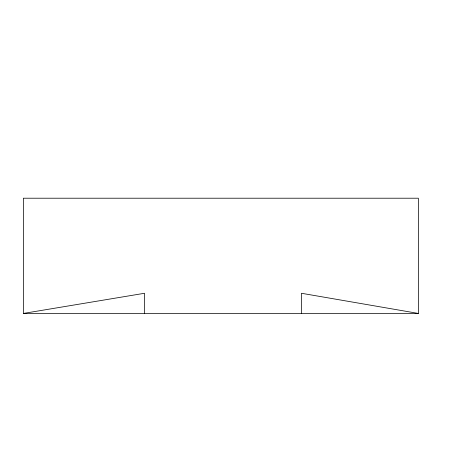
<?xml version="1.0" encoding="UTF-8"?>
<svg xmlns="http://www.w3.org/2000/svg" width="467" height="467" viewBox="0 0 467 467"><rect width="100%" height="100%" fill="white"/><g stroke="black" fill="none" stroke-linecap="round" stroke-linejoin="round"><path stroke-width="0.7" d="M23.35 313.439L418.35 313.439L418.35 198.212L23.35 198.212L23.35 313.439L144.513 293.276L144.513 313.439M418.35 313.439L301.46 293.27L301.46 313.439"/></g></svg>
